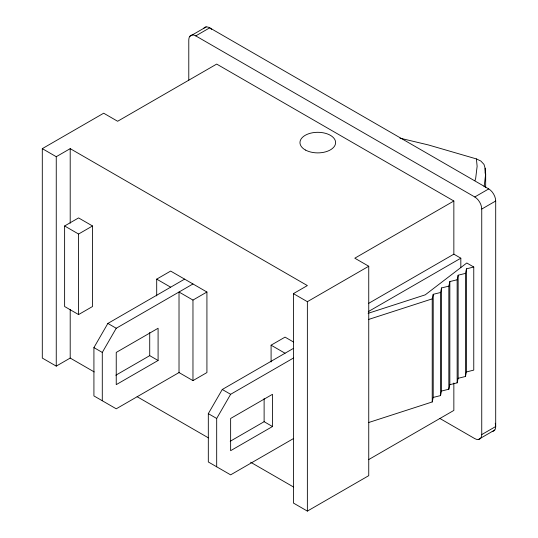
<?xml version="1.0" encoding="UTF-8"?>
<svg xmlns="http://www.w3.org/2000/svg" width="538" height="538" viewBox="0 0 538 538"><rect width="100%" height="100%" fill="white"/><g stroke="black" fill="none" stroke-linecap="round" stroke-linejoin="round"><path stroke-width="0.81" d="M484.126 186.787L485.666 173.962L485.108 168.233L483.985 164.386L480.851 161.037L476.406 158.918L428.282 144.917L399.942 138.165M432.222 401.96L432.222 298.866L433.218 294.313L440.535 292.497L441.53 287.944L448.84 286.129L449.835 281.576L457.145 279.76L458.147 275.207L465.457 273.391L466.453 268.839L473.763 267.016L473.763 370.117L466.453 371.933L465.457 376.486L458.147 378.301L457.145 382.854L449.835 384.67L448.84 389.223L441.53 391.039L440.535 395.591L433.218 397.414L432.222 401.96L368.745 422.498M474.906 180.701L475.666 178.441L477.132 166.296L476.406 158.918M179.215 372.451L116.242 408.806L93.921 395.921L93.921 347.595L107.869 323.432L184.601 279.135M102.287 400.756L102.287 352.43L116.242 328.261L192.967 283.963M293.613 438.497L230.634 474.852L208.314 461.967L208.314 413.641L222.268 389.478L293.412 348.402M216.686 466.802L216.686 418.47L230.634 394.307L293.613 357.952M189.719 36.429L206.222 26.9M188.784 80.162L188.784 39.913A9.866 5.696 60 0 1 195.758 35.891L209.712 27.835L488.726 188.919A9.866 5.696 60 0 1 495.7 201.004L495.7 426.526A9.866 5.696 60 0 1 492.209 431.489M94.211 371.926L70.202 358.066L56.255 366.122L42.3 358.066L42.3 148.649L103.686 113.209L117.634 121.265L216.686 64.083L453.85 201.004L453.85 254.165L368.537 303.419M42.3 148.649L56.255 156.706L70.202 148.649L307.366 285.577L293.412 293.627L293.412 503.043L307.366 511.1L368.745 475.659L368.745 266.243L354.798 258.193L453.85 201.004M64.621 225.973L78.575 217.917L92.523 225.973L92.523 306.519L78.575 314.575L64.621 306.519L64.621 225.973L78.575 234.03L92.523 225.973M156.699 295.913L156.699 279.135L170.647 271.078L206.922 292.02L206.922 372.565L192.967 380.622L179.019 372.565L179.019 292.02L192.967 300.076L206.922 292.02M115.804 375.228L149.719 355.652L158.091 360.48L158.091 328.261L116.242 352.43L116.242 384.643L158.091 360.48M195.758 35.891L474.772 196.975L488.726 188.919M293.412 293.627L307.366 301.683L368.745 266.243M439.896 418.477L474.772 438.611A9.866 5.696 60 0 0 481.745 434.583L481.745 209.06L495.7 201.004M271.091 361.96L271.091 345.181L285.046 337.124L293.412 341.953M368.281 311.623L460.824 258.193L460.824 267.413M230.203 441.274L264.118 421.698L272.49 426.526L272.49 394.307L230.634 418.47L230.634 450.689L272.49 426.526M368.537 459.674L453.85 410.42L453.85 383.009M481.745 434.583L495.7 426.526L495.263 423.245M478.262 439.546L494.765 430.017M368.12 313.324L425.249 294.837L466.789 262.995L473.763 267.016M368.745 319.404L432.222 298.866M453.85 254.165L460.824 258.193M156.699 279.135L170.647 287.184M271.091 345.181L285.046 353.231M107.869 323.432L116.242 328.261M222.268 389.478L230.634 394.307M93.921 347.595L102.287 352.43M208.314 413.641L216.686 418.47M137.129 396.708L208.428 437.871M250.621 462.229L293.54 487.011M211.676 29.348L209.712 27.835A9.866 5.696 60 0 0 203.667 28.373M485.666 173.962L485.666 187.359M485.108 168.233L485.108 173.256M466.453 268.839L466.453 371.933M465.457 273.391L465.457 376.486M458.147 275.207L458.147 378.301M457.145 279.76L457.145 382.854M449.835 281.576L449.835 384.67M448.84 286.129L448.84 389.223M441.53 287.944L441.53 391.039M440.535 292.497L440.535 395.591M433.218 294.313L433.218 397.414M307.366 301.683L307.366 511.1M264.118 398.564L264.118 421.698M192.967 300.076L192.967 380.622M149.719 332.518L149.719 355.652M78.575 234.03L78.575 314.575M70.202 148.649L70.202 223.203M70.202 309.484L70.202 358.066M56.255 156.706L56.255 366.122M474.772 196.975A9.866 5.696 60 0 1 481.745 209.06M305.523 150.062A17.821 10.289 0 0 0 335.12 145.004A17.821 10.289 0 0 0 312.739 132.731A17.821 10.289 0 0 0 305.523 150.062"/></g></svg>
